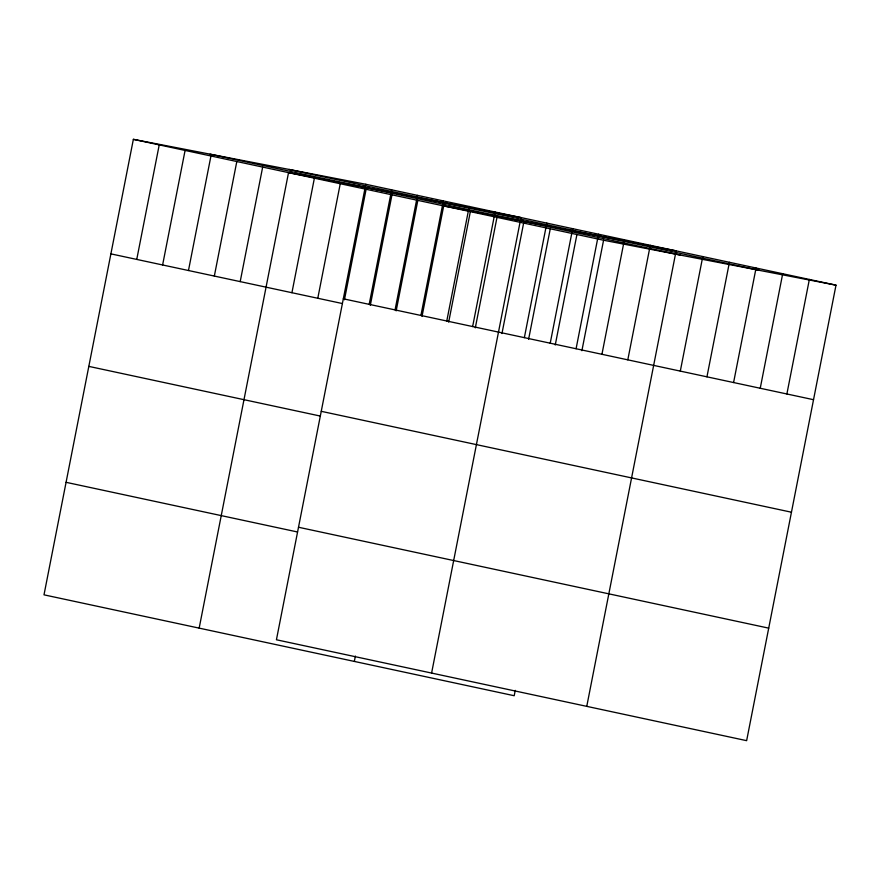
<?xml version="1.0" encoding="UTF-8"?>
<svg xmlns="http://www.w3.org/2000/svg" width="880" height="880" viewBox="0 0 880 880"><rect width="100%" height="100%" fill="white"/><g stroke="black" fill="none" stroke-linecap="round" stroke-linejoin="round"><path stroke-width="1.32" d="M365.794 184.272L276.43 639.771L746.636 740.663L836 285.164L365.794 184.272L133.364 139.337L44 594.836L514.206 695.728L515.251 690.371M136.752 259.413L159.225 144.892M162.613 264.968L185.086 150.436M188.474 270.512L210.947 155.98M214.335 276.067L236.808 161.535M240.196 281.611L262.669 167.079M199.166 628.133L288.53 172.634L520.96 217.569L431.596 673.068M291.929 292.71L314.391 178.178M317.79 298.265L340.252 183.733M344.443 299.772L366.113 189.277M369.182 304.348L391.655 189.816M370.304 305.316L391.974 194.832M395.054 309.903L417.516 195.371M396.165 310.86L417.835 200.376M420.915 315.447L443.377 200.915M354.332 661.43L355.388 656.062M422.026 316.415L443.696 205.92L676.126 250.855L586.762 706.365M446.776 321.002L469.238 206.47M448.668 322.135L470.349 211.64M472.637 326.546L495.099 212.014M475.31 327.844L496.991 217.36M501.952 333.564L523.633 223.08M524.359 337.645L546.821 223.113M528.605 339.284L550.275 228.789M550.22 343.2L572.682 228.668M555.247 345.004L576.928 234.509M576.081 348.744L598.543 234.212M581.889 350.713L603.57 240.229L133.364 139.337M601.942 354.288L624.404 239.767M627.803 359.843L650.265 245.311M680.306 371.107L702.779 256.575M706.948 376.827L729.421 262.295M733.59 382.547L756.063 268.015M760.243 388.256L782.705 273.724M786.885 393.976L809.358 279.444M603.57 240.229L836 285.164M289.091 169.444L759.297 270.336M210.067 154.165L680.273 255.057M343.321 298.804L813.527 399.696M110.891 253.869L342.353 303.534M321.255 411.323L791.45 512.215M88.825 366.388L320.276 416.053M298.507 527.252L768.713 628.144M66.077 482.317L297.528 531.982"/></g></svg>
